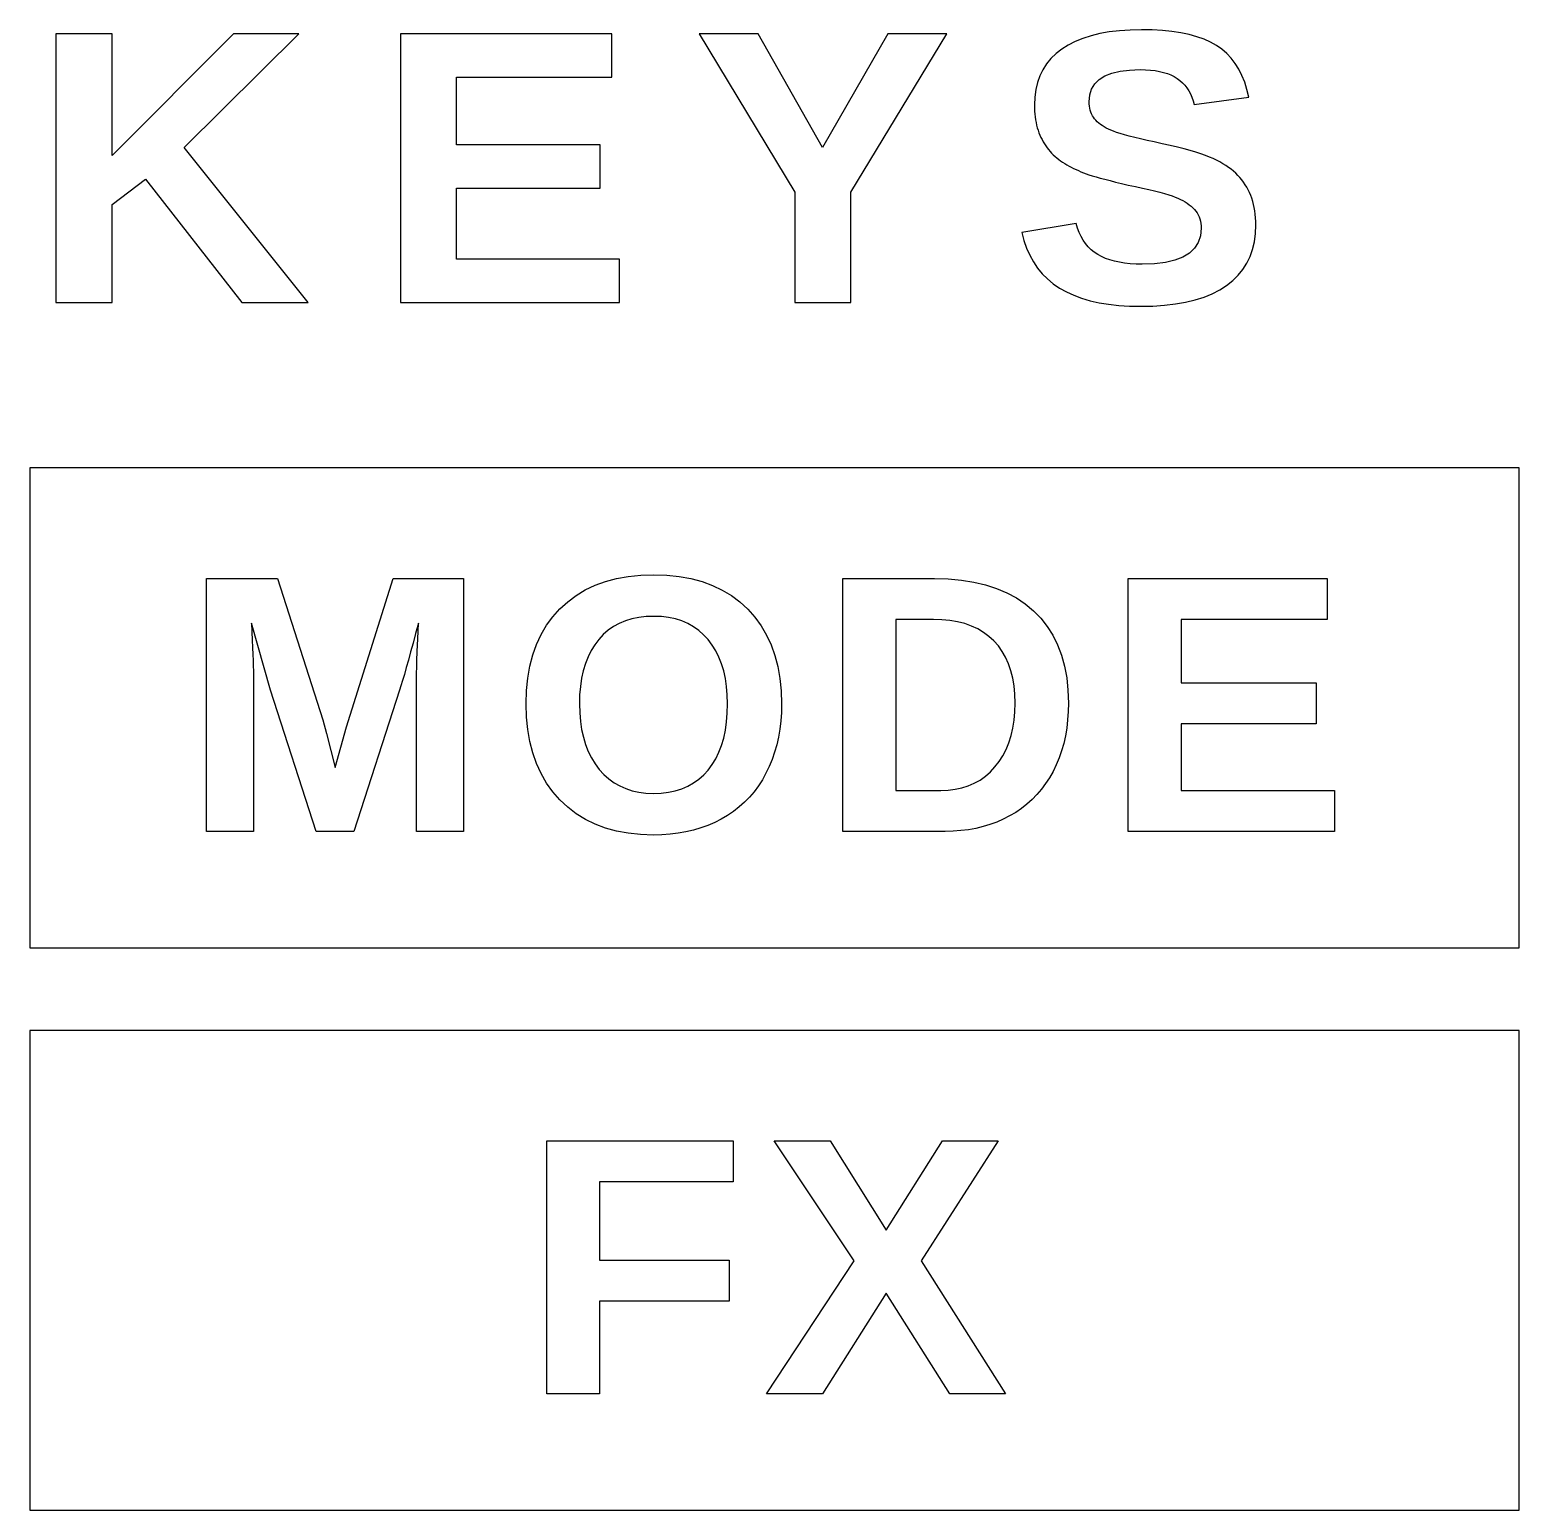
# Model space of a CAD drawing. Header units: metres. Extents: x 8.1 to 95, y -21.3 to 62.6.
# Drawn here: x 26.1 to 35.1, y 8.3 to 17.25 of the extents above; entities that cross this region are included whole.
import ezdxf

# ---------------------------------------------------------------- set-up
doc = ezdxf.new("R2010")
doc.units = ezdxf.units.M

msp = doc.modelspace()

# ---------------------------------------------------------------- linework, layer by layer
for p, q in [((26.598, 17.2243), (26.2579, 17.2243)), ((26.2579, 17.2243), (26.2579, 15.6)), ((27.33, 17.2243), (26.598, 16.4877)), ((26.598, 16.4877), (26.598, 17.2243)), ((27.0326, 16.5372), (27.7266, 17.2243)), ((27.7266, 17.2243), (27.33, 17.2243)), ((29.6167, 17.2243), (28.3394, 17.2243)), ((28.3394, 17.2243), (28.3394, 15.6)), ((29.6167, 16.9615), (29.6167, 17.2243)), ((30.5004, 17.2243), (30.1442, 17.2243)), ((30.1442, 17.2243), (30.7229, 16.2663)), ((30.8901, 16.5372), (30.5004, 17.2243)), ((31.2843, 17.2243), (30.8901, 16.5372)), ((31.0618, 16.2663), (31.6405, 17.2243)), ((31.6405, 17.2243), (31.2843, 17.2243)), ((32.4628, 17.1965), (32.4167, 17.1777)), ((32.5126, 17.2124), (32.4628, 17.1965)), ((32.566, 17.2254), (32.5126, 17.2124)), ((32.6232, 17.2355), (32.566, 17.2254)), ((32.6841, 17.2427), (32.6232, 17.2355)), ((32.7487, 17.2471), (32.6841, 17.2427)), ((32.8171, 17.2485), (32.7487, 17.2471)), ((32.8824, 17.2473), (32.8171, 17.2485)), ((32.9439, 17.2438), (32.8824, 17.2473)), ((33.0017, 17.238), (32.9439, 17.2438)), ((33.0558, 17.2298), (33.0017, 17.238)), ((33.1062, 17.2193), (33.0558, 17.2298)), ((33.1529, 17.2065), (33.1062, 17.2193)), ((33.1959, 17.1913), (33.1529, 17.2065)), ((33.2352, 17.1738), (33.1959, 17.1913)), ((32.3011, 17.1042), (32.2704, 17.0744)), ((32.3358, 17.1315), (32.3011, 17.1042)), ((32.3744, 17.1561), (32.3358, 17.1315)), ((32.4167, 17.1777), (32.3744, 17.1561)), ((33.2707, 17.154), (33.2352, 17.1738)), ((33.3031, 17.1314), (33.2707, 17.154)), ((33.3328, 17.1059), (33.3031, 17.1314)), ((33.3598, 17.0773), (33.3328, 17.1059)), ((32.2439, 17.042), (32.2214, 17.0071)), ((32.2704, 17.0744), (32.2439, 17.042)), ((33.3842, 17.0456), (33.3598, 17.0773)), ((33.4059, 17.0109), (33.3842, 17.0456)), ((33.4249, 16.9731), (33.4059, 17.0109)), ((28.6794, 16.5534), (28.6794, 16.9615)), ((28.6794, 16.9615), (29.6167, 16.9615)), ((32.1888, 16.9296), (32.1785, 16.8871)), ((32.203, 16.9696), (32.1888, 16.9296)), ((32.2214, 17.0071), (32.203, 16.9696)), ((32.5165, 16.8904), (32.5356, 16.9215)), ((32.5356, 16.9215), (32.5623, 16.9478)), ((32.5623, 16.9478), (32.5966, 16.9693)), ((32.5966, 16.9693), (32.6385, 16.9861)), ((32.6385, 16.9861), (32.6881, 16.998)), ((32.6881, 16.998), (32.7453, 17.0052)), ((32.7453, 17.0052), (32.8102, 17.0076)), ((32.8102, 17.0076), (32.8416, 17.0069)), ((32.8416, 17.0069), (32.8714, 17.0049)), ((32.8714, 17.0049), (32.8995, 17.0017)), ((32.8995, 17.0017), (32.926, 16.9971)), ((32.926, 16.9971), (32.9508, 16.9912)), ((32.9508, 16.9912), (32.9739, 16.984)), ((32.9739, 16.984), (32.9953, 16.9755)), ((32.9953, 16.9755), (33.0151, 16.9657)), ((33.0151, 16.9657), (33.0332, 16.9545)), ((33.0332, 16.9545), (33.0499, 16.9421)), ((33.0499, 16.9421), (33.0652, 16.9284)), ((33.0652, 16.9284), (33.0793, 16.9134)), ((33.4413, 16.9323), (33.4249, 16.9731)), ((33.4551, 16.8885), (33.4413, 16.9323)), ((32.1724, 16.842), (32.1704, 16.7943)), ((32.1785, 16.8871), (32.1724, 16.842)), ((32.5012, 16.8139), (32.505, 16.8546)), ((32.505, 16.8546), (32.5165, 16.8904)), ((33.0793, 16.9134), (33.0921, 16.8971)), ((33.0921, 16.8971), (33.1035, 16.8796)), ((33.1035, 16.8796), (33.1137, 16.8608)), ((33.1137, 16.8608), (33.1226, 16.8407)), ((33.1226, 16.8407), (33.1301, 16.8193)), ((33.1364, 16.7966), (33.4661, 16.8416)), ((33.4661, 16.8416), (33.4551, 16.8885)), ((32.1704, 16.7943), (32.1707, 16.7753)), ((32.1707, 16.7753), (32.1715, 16.7568)), ((32.1715, 16.7568), (32.1729, 16.7388)), ((32.5016, 16.8001), (32.5012, 16.8139)), ((32.5029, 16.7869), (32.5016, 16.8001)), ((32.5049, 16.7742), (32.5029, 16.7869)), ((32.5077, 16.7621), (32.5049, 16.7742)), ((32.5114, 16.7506), (32.5077, 16.7621)), ((32.5158, 16.7396), (32.5114, 16.7506)), ((33.1301, 16.8193), (33.1364, 16.7966)), ((32.1729, 16.7388), (32.1748, 16.7213)), ((32.1748, 16.7213), (32.1773, 16.7043)), ((32.1773, 16.7043), (32.1804, 16.6877)), ((32.1804, 16.6877), (32.184, 16.6717)), ((32.184, 16.6717), (32.1881, 16.6561)), ((32.1881, 16.6561), (32.1928, 16.641)), ((32.5211, 16.7292), (32.5158, 16.7396)), ((32.5272, 16.7194), (32.5211, 16.7292)), ((32.5341, 16.7101), (32.5272, 16.7194)), ((32.5418, 16.7013), (32.5341, 16.7101)), ((32.5502, 16.6928), (32.5418, 16.7013)), ((32.5595, 16.6846), (32.5502, 16.6928)), ((32.5695, 16.6767), (32.5595, 16.6846)), ((32.5804, 16.669), (32.5695, 16.6767)), ((32.592, 16.6617), (32.5804, 16.669)), ((32.6044, 16.6547), (32.592, 16.6617)), ((32.6175, 16.648), (32.6044, 16.6547)), ((32.1928, 16.641), (32.1981, 16.6263)), ((32.1981, 16.6263), (32.2037, 16.6121)), ((32.2037, 16.6121), (32.2098, 16.5983)), ((32.2098, 16.5983), (32.2164, 16.585)), ((32.2164, 16.585), (32.2233, 16.572)), ((32.2233, 16.572), (32.2308, 16.5595)), ((32.6315, 16.6415), (32.6175, 16.648)), ((32.6475, 16.6351), (32.6315, 16.6415)), ((32.6667, 16.6283), (32.6475, 16.6351)), ((32.6893, 16.6211), (32.6667, 16.6283)), ((32.7151, 16.6136), (32.6893, 16.6211)), ((32.7441, 16.6057), (32.7151, 16.6136)), ((32.7765, 16.5975), (32.7441, 16.6057)), ((32.8121, 16.5889), (32.7765, 16.5975)), ((32.851, 16.58), (32.8121, 16.5889)), ((32.8932, 16.5706), (32.851, 16.58)), ((32.9435, 16.5597), (32.8932, 16.5706)), ((27.7831, 15.6), (27.0326, 16.5372)), ((29.5464, 16.5534), (28.6794, 16.5534)), ((29.5464, 16.2905), (29.5464, 16.5534)), ((32.2308, 16.5595), (32.2386, 16.5474)), ((32.2386, 16.5474), (32.2469, 16.5358)), ((32.2469, 16.5358), (32.2557, 16.5246)), ((32.2557, 16.5246), (32.2648, 16.5137)), ((32.2648, 16.5137), (32.2744, 16.5032)), ((32.2744, 16.5032), (32.2845, 16.4931)), ((32.2845, 16.4931), (32.295, 16.4833)), ((32.295, 16.4833), (32.3058, 16.4739)), ((32.3058, 16.4739), (32.3172, 16.4648)), ((32.9906, 16.549), (32.9435, 16.5597)), ((33.0344, 16.5384), (32.9906, 16.549)), ((33.0749, 16.5281), (33.0344, 16.5384)), ((33.1121, 16.5179), (33.0749, 16.5281)), ((33.146, 16.5079), (33.1121, 16.5179)), ((33.1767, 16.4981), (33.146, 16.5079)), ((33.204, 16.4884), (33.1767, 16.4981)), ((33.2281, 16.479), (33.204, 16.4884)), ((33.25, 16.4695), (33.2281, 16.479)), ((32.3172, 16.4648), (32.3289, 16.4561)), ((32.3289, 16.4561), (32.341, 16.4478)), ((32.341, 16.4478), (32.3537, 16.4398)), ((32.3537, 16.4398), (32.3666, 16.4321)), ((32.3666, 16.4321), (32.38, 16.4246)), ((32.38, 16.4246), (32.3936, 16.4174)), ((32.3936, 16.4174), (32.4076, 16.4104)), ((32.4076, 16.4104), (32.422, 16.4036)), ((32.422, 16.4036), (32.4367, 16.397)), ((32.4367, 16.397), (32.4517, 16.3907)), ((32.4517, 16.3907), (32.4671, 16.3846)), ((32.4671, 16.3846), (32.4828, 16.3787)), ((33.2708, 16.4596), (33.25, 16.4695)), ((33.2906, 16.4494), (33.2708, 16.4596)), ((33.3094, 16.4389), (33.2906, 16.4494)), ((33.3272, 16.428), (33.3094, 16.4389)), ((33.3439, 16.4167), (33.3272, 16.428)), ((33.3595, 16.4052), (33.3439, 16.4167)), ((33.3741, 16.3933), (33.3595, 16.4052)), ((33.3877, 16.381), (33.3741, 16.3933)), ((33.4005, 16.3683), (33.3877, 16.381)), ((26.598, 16.1925), (26.7986, 16.3459)), ((26.7986, 16.3459), (27.3819, 15.6)), ((28.6794, 15.8628), (28.6794, 16.2905)), ((28.6794, 16.2905), (29.5464, 16.2905)), ((32.4828, 16.3787), (32.5, 16.3727)), ((32.5, 16.3727), (32.52, 16.3663)), ((32.52, 16.3663), (32.5427, 16.3596)), ((32.5427, 16.3596), (32.5682, 16.3524)), ((32.5682, 16.3524), (32.5963, 16.3447)), ((32.5963, 16.3447), (32.6273, 16.3367)), ((32.6273, 16.3367), (32.6609, 16.3283)), ((32.6609, 16.3283), (32.6973, 16.3194)), ((32.6973, 16.3194), (32.7364, 16.3101)), ((32.7364, 16.3101), (32.7816, 16.3008)), ((32.7816, 16.3008), (32.8234, 16.2918)), ((32.8234, 16.2918), (32.8619, 16.2831)), ((33.4125, 16.3551), (33.4005, 16.3683)), ((33.4239, 16.3413), (33.4125, 16.3551)), ((33.4345, 16.327), (33.4239, 16.3413)), ((33.4445, 16.3121), (33.4345, 16.327)), ((33.4538, 16.2967), (33.4445, 16.3121)), ((33.4624, 16.2808), (33.4538, 16.2967)), ((30.7229, 16.2663), (30.7229, 15.6)), ((31.0618, 15.6), (31.0618, 16.2663)), ((32.8619, 16.2831), (32.8969, 16.2747)), ((32.8969, 16.2747), (32.9286, 16.2666)), ((32.9286, 16.2666), (32.957, 16.2589)), ((32.957, 16.2589), (32.9819, 16.2514)), ((32.9819, 16.2514), (33.0035, 16.2443)), ((33.0035, 16.2443), (33.0217, 16.2375)), ((33.0217, 16.2375), (33.0378, 16.2306)), ((33.0378, 16.2306), (33.0531, 16.2234)), ((33.0531, 16.2234), (33.0676, 16.2158)), ((33.0676, 16.2158), (33.0812, 16.2079)), ((33.0812, 16.2079), (33.094, 16.1996)), ((33.4704, 16.2643), (33.4624, 16.2808)), ((33.4777, 16.2473), (33.4704, 16.2643)), ((33.4842, 16.2297), (33.4777, 16.2473)), ((33.49, 16.2115), (33.4842, 16.2297)), ((33.4949, 16.1928), (33.49, 16.2115)), ((26.598, 15.6), (26.598, 16.1925)), ((33.094, 16.1996), (33.106, 16.1909)), ((33.106, 16.1909), (33.1172, 16.1818)), ((33.1172, 16.1818), (33.1275, 16.1723)), ((33.1275, 16.1723), (33.137, 16.1626)), ((33.137, 16.1626), (33.1456, 16.1523)), ((33.1456, 16.1523), (33.1532, 16.1414)), ((33.1532, 16.1414), (33.1597, 16.1299)), ((33.1597, 16.1299), (33.1653, 16.1178)), ((33.1653, 16.1178), (33.1698, 16.1051)), ((33.4992, 16.1734), (33.4949, 16.1928)), ((33.5026, 16.1535), (33.4992, 16.1734)), ((33.5053, 16.133), (33.5026, 16.1535)), ((33.5072, 16.1119), (33.5053, 16.133)), ((33.5084, 16.0903), (33.5072, 16.1119)), ((32.4228, 16.0772), (32.0943, 16.0231)), ((32.0943, 16.0231), (32.1071, 15.9745)), ((32.431, 16.0494), (32.4228, 16.0772)), ((32.4408, 16.0234), (32.431, 16.0494)), ((32.4522, 15.999), (32.4408, 16.0234)), ((33.1698, 16.1051), (33.1734, 16.0918)), ((33.1734, 16.0918), (33.1759, 16.078)), ((33.1779, 16.0484), (33.1735, 16.0029)), ((33.1759, 16.078), (33.1774, 16.0635)), ((33.1774, 16.0635), (33.1779, 16.0484)), ((33.5066, 16.0164), (33.5088, 16.068)), ((33.5088, 16.068), (33.5084, 16.0903)), ((32.1071, 15.9745), (32.1231, 15.9288)), ((32.4651, 15.9765), (32.4522, 15.999)), ((32.4796, 15.9557), (32.4651, 15.9765)), ((32.4956, 15.9366), (32.4796, 15.9557)), ((32.5132, 15.9193), (32.4956, 15.9366)), ((33.1603, 15.9628), (33.1384, 15.928)), ((33.1735, 16.0029), (33.1603, 15.9628)), ((33.4891, 15.9214), (33.5, 15.9675)), ((33.5, 15.9675), (33.5066, 16.0164)), ((29.6639, 15.8628), (28.6794, 15.8628)), ((29.6639, 15.6), (29.6639, 15.8628)), ((32.1231, 15.9288), (32.1422, 15.8859)), ((32.1422, 15.8859), (32.1644, 15.8458)), ((32.1644, 15.8458), (32.1898, 15.8085)), ((32.5324, 15.9037), (32.5132, 15.9193)), ((32.5531, 15.8899), (32.5324, 15.9037)), ((32.5755, 15.8777), (32.5531, 15.8899)), ((32.5998, 15.8669), (32.5755, 15.8777)), ((32.626, 15.8576), (32.5998, 15.8669)), ((32.654, 15.8497), (32.626, 15.8576)), ((32.6838, 15.8432), (32.654, 15.8497)), ((32.7155, 15.8382), (32.6838, 15.8432)), ((32.9624, 15.8424), (32.8965, 15.8344)), ((33.0196, 15.8558), (32.9624, 15.8424)), ((33.068, 15.8745), (33.0196, 15.8558)), ((33.1076, 15.8986), (33.068, 15.8745)), ((33.1384, 15.928), (33.1076, 15.8986)), ((33.4542, 15.8376), (33.4738, 15.8781)), ((33.4738, 15.8781), (33.4891, 15.9214)), ((32.1898, 15.8085), (32.2183, 15.7741)), ((32.2183, 15.7741), (32.2499, 15.7424)), ((32.7491, 15.8346), (32.7155, 15.8382)), ((32.7845, 15.8324), (32.7491, 15.8346)), ((32.8217, 15.8317), (32.7845, 15.8324)), ((32.8965, 15.8344), (32.8217, 15.8317)), ((33.369, 15.7326), (33.4017, 15.7648)), ((33.4017, 15.7648), (33.4301, 15.7998)), ((33.4301, 15.7998), (33.4542, 15.8376)), ((32.2499, 15.7424), (32.2847, 15.7136)), ((32.2847, 15.7136), (32.3225, 15.6876)), ((32.3225, 15.6876), (32.3637, 15.6644)), ((32.3637, 15.6644), (32.4081, 15.6439)), ((33.245, 15.6533), (33.2905, 15.6767)), ((33.2905, 15.6767), (33.3318, 15.7032)), ((33.3318, 15.7032), (33.369, 15.7326)), ((26.2579, 15.6), (26.598, 15.6)), ((27.3819, 15.6), (27.7831, 15.6)), ((28.3394, 15.6), (29.6639, 15.6)), ((30.7229, 15.6), (31.0618, 15.6)), ((32.4081, 15.6439), (32.4559, 15.6261)), ((32.4559, 15.6261), (32.507, 15.6111)), ((32.507, 15.6111), (32.5614, 15.5988)), ((32.5614, 15.5988), (32.6192, 15.5892)), ((32.6192, 15.5892), (32.6803, 15.5824)), ((32.6803, 15.5824), (32.7447, 15.5783)), ((32.7447, 15.5783), (32.8125, 15.577)), ((32.8125, 15.577), (32.8865, 15.5785)), ((32.8865, 15.5785), (32.9565, 15.5832)), ((32.9565, 15.5832), (33.0224, 15.591)), ((33.0224, 15.591), (33.0841, 15.6019)), ((33.0841, 15.6019), (33.1418, 15.6159)), ((33.1418, 15.6159), (33.1955, 15.633)), ((33.1955, 15.633), (33.245, 15.6533)), ((35.1, 14.6), (26.1, 14.6)), ((26.1, 14.6), (26.1, 11.7)), ((35.1, 11.7), (35.1, 14.6)), ((29.7167, 13.9444), (29.7916, 13.952)), ((29.7916, 13.952), (29.8704, 13.9545)), ((29.8704, 13.9545), (29.9492, 13.952)), ((29.9492, 13.952), (30.0241, 13.9442)), ((27.1679, 12.403), (27.1679, 13.9317)), ((27.1679, 13.9317), (27.5965, 13.9317)), ((27.5965, 13.9317), (27.8699, 13.0768)), ((28.0142, 13.0345), (28.2952, 13.9317)), ((28.2952, 13.9317), (28.7216, 13.9317)), ((28.7216, 13.9317), (28.7216, 12.403)), ((29.4014, 13.8298), (29.4566, 13.8629)), ((29.4566, 13.8629), (29.5157, 13.8909)), ((29.5157, 13.8909), (29.5788, 13.9138)), ((29.5788, 13.9138), (29.6458, 13.9316)), ((29.6458, 13.9316), (29.7167, 13.9444)), ((30.0241, 13.9442), (30.095, 13.9314)), ((30.095, 13.9314), (30.162, 13.9134)), ((30.162, 13.9134), (30.2252, 13.8902)), ((30.2252, 13.8902), (30.2843, 13.862)), ((30.2843, 13.862), (30.3396, 13.8285)), ((31.0132, 12.403), (31.0132, 13.9317)), ((31.0132, 13.9317), (31.5666, 13.9317)), ((31.5666, 13.9317), (31.6503, 13.9294)), ((31.6503, 13.9294), (31.7296, 13.9221)), ((31.7296, 13.9221), (31.8047, 13.9101)), ((31.8047, 13.9101), (31.8754, 13.8933)), ((31.8754, 13.8933), (31.9418, 13.8716)), ((31.9418, 13.8716), (32.004, 13.8452)), ((32.7371, 12.403), (32.7371, 13.9317)), ((32.7371, 13.9317), (33.9393, 13.9317)), ((33.9393, 13.9317), (33.9393, 13.6844)), ((29.3029, 13.7484), (29.3502, 13.7916)), ((29.3502, 13.7916), (29.4014, 13.8298)), ((30.3396, 13.8285), (30.3909, 13.7899)), ((30.3909, 13.7899), (30.4384, 13.7462)), ((32.004, 13.8452), (32.0617, 13.8139)), ((32.0617, 13.8139), (32.1152, 13.7779)), ((32.1152, 13.7779), (32.1644, 13.737)), ((29.2223, 13.6488), (29.2601, 13.7006)), ((29.2601, 13.7006), (29.3029, 13.7484)), ((29.738, 13.6873), (29.6987, 13.6753)), ((29.7797, 13.6959), (29.738, 13.6873)), ((29.8238, 13.7011), (29.7797, 13.6959)), ((29.8704, 13.7028), (29.8238, 13.7011)), ((29.9162, 13.7011), (29.8704, 13.7028)), ((29.9597, 13.6959), (29.9162, 13.7011)), ((30.0009, 13.6872), (29.9597, 13.6959)), ((30.0398, 13.675), (30.0009, 13.6872)), ((30.4384, 13.7462), (30.4813, 13.698)), ((30.4813, 13.698), (30.5191, 13.646)), ((31.5601, 13.6844), (31.3333, 13.6844)), ((31.3333, 13.6844), (31.3333, 12.6504)), ((31.6115, 13.6828), (31.5601, 13.6844)), ((31.6603, 13.678), (31.6115, 13.6828)), ((32.1644, 13.737), (32.2088, 13.6916)), ((32.2088, 13.6916), (32.248, 13.6421)), ((33.9393, 13.6844), (33.0572, 13.6844)), ((33.0572, 13.6844), (33.0572, 13.3003)), ((27.5553, 13.2558), (27.4391, 13.6627)), ((27.4391, 13.6627), (27.4419, 13.6088)), ((27.4419, 13.6088), (27.4443, 13.5592)), ((28.4316, 13.6), (28.416, 13.5417)), ((28.4482, 13.6627), (28.4316, 13.6)), ((28.4443, 13.5668), (28.4482, 13.6627)), ((29.1619, 13.5332), (29.1896, 13.593)), ((29.1896, 13.593), (29.2223, 13.6488)), ((29.5656, 13.5927), (29.5383, 13.5634)), ((29.5953, 13.6185), (29.5656, 13.5927)), ((29.6273, 13.6408), (29.5953, 13.6185)), ((29.6618, 13.6598), (29.6273, 13.6408)), ((29.6987, 13.6753), (29.6618, 13.6598)), ((30.0763, 13.6594), (30.0398, 13.675)), ((30.1105, 13.6404), (30.0763, 13.6594)), ((30.1424, 13.6178), (30.1105, 13.6404)), ((30.1719, 13.5918), (30.1424, 13.6178)), ((30.1991, 13.5623), (30.1719, 13.5918)), ((30.5191, 13.646), (30.552, 13.5901)), ((30.552, 13.5901), (30.5798, 13.5304)), ((31.7063, 13.67), (31.6603, 13.678)), ((31.7496, 13.6588), (31.7063, 13.67)), ((31.7903, 13.6444), (31.7496, 13.6588)), ((31.8282, 13.6268), (31.7903, 13.6444)), ((31.8634, 13.6059), (31.8282, 13.6268)), ((31.8959, 13.5819), (31.8634, 13.6059)), ((32.248, 13.6421), (32.282, 13.5884)), ((27.4443, 13.5592), (27.4464, 13.5138)), ((27.4464, 13.5138), (27.4482, 13.4726)), ((28.416, 13.5417), (28.4013, 13.4877)), ((28.4414, 13.4914), (28.4443, 13.5668)), ((29.1392, 13.4694), (29.1619, 13.5332)), ((29.5138, 13.5311), (29.4921, 13.496)), ((29.5383, 13.5634), (29.5138, 13.5311)), ((30.2237, 13.5298), (30.1991, 13.5623)), ((30.2454, 13.4946), (30.2237, 13.5298)), ((30.5798, 13.5304), (30.6025, 13.4669)), ((31.9257, 13.5547), (31.8959, 13.5819)), ((31.9526, 13.5245), (31.9257, 13.5547)), ((31.9763, 13.4913), (31.9526, 13.5245)), ((32.282, 13.5884), (32.3107, 13.5305)), ((32.3107, 13.5305), (32.3342, 13.4685)), ((27.4482, 13.4726), (27.4496, 13.4356)), ((27.4496, 13.4356), (27.4507, 13.4028)), ((28.3877, 13.4382), (28.375, 13.393)), ((28.4013, 13.4877), (28.3877, 13.4382)), ((28.4381, 13.4021), (28.4386, 13.4167)), ((28.4386, 13.4167), (28.4393, 13.4365)), ((28.4393, 13.4365), (28.4414, 13.4914)), ((29.1216, 13.4017), (29.1392, 13.4694)), ((29.4574, 13.4177), (29.4443, 13.3745)), ((29.4733, 13.4582), (29.4574, 13.4177)), ((29.4921, 13.496), (29.4733, 13.4582)), ((30.2642, 13.4568), (30.2454, 13.4946)), ((30.2801, 13.4163), (30.2642, 13.4568)), ((30.2932, 13.3732), (30.2801, 13.4163)), ((30.6025, 13.4669), (30.6201, 13.3995)), ((31.9968, 13.4553), (31.9763, 13.4913)), ((32.0142, 13.4164), (31.9968, 13.4553)), ((32.0285, 13.3746), (32.0142, 13.4164)), ((32.3342, 13.4685), (32.3525, 13.4023)), ((27.4507, 13.4028), (27.4515, 13.3742)), ((27.4515, 13.3742), (27.452, 13.3498)), ((27.452, 13.3498), (27.4522, 13.3296)), ((27.4522, 13.3296), (27.4522, 12.403)), ((28.3633, 13.3521), (28.3527, 13.3156)), ((28.375, 13.393), (28.3633, 13.3521)), ((28.4374, 13.3366), (28.4375, 13.3645)), ((28.4374, 12.403), (28.4374, 13.3366)), ((28.4375, 13.3645), (28.4379, 13.3925)), ((28.4379, 13.3925), (28.4381, 13.4021)), ((29.1014, 13.2542), (29.109, 13.3299)), ((29.109, 13.3299), (29.1216, 13.4017)), ((29.4342, 13.3286), (29.427, 13.2799)), ((29.4443, 13.3745), (29.4342, 13.3286)), ((30.3033, 13.3275), (30.2932, 13.3732)), ((30.3105, 13.2791), (30.3033, 13.3275)), ((30.6201, 13.3995), (30.6328, 13.3283)), ((30.6328, 13.3283), (30.6403, 13.2533)), ((32.0395, 13.33), (32.0285, 13.3746)), ((32.0474, 13.2825), (32.0395, 13.33)), ((32.3525, 13.4023), (32.3655, 13.332)), ((32.3655, 13.332), (32.3734, 13.2574)), ((27.8309, 12.403), (27.5553, 13.2558)), ((28.3343, 13.2558), (28.0587, 12.403)), ((28.343, 13.2835), (28.3343, 13.2558)), ((28.3527, 13.3156), (28.343, 13.2835)), ((29.0989, 13.1744), (29.1014, 13.2542)), ((29.427, 13.2799), (29.4226, 13.2285)), ((30.3148, 13.2281), (30.3105, 13.2791)), ((30.6403, 13.2533), (30.6429, 13.1744)), ((32.0522, 13.2321), (32.0474, 13.2825)), ((32.0537, 13.1788), (32.0522, 13.2321)), ((32.3734, 13.2574), (32.376, 13.1788)), ((33.0572, 13.3003), (33.8731, 13.3003)), ((33.8731, 13.3003), (33.8731, 13.0529)), ((29.1015, 13.0944), (29.0989, 13.1744)), ((29.4226, 13.2285), (29.4212, 13.1744)), ((29.4212, 13.1744), (29.4227, 13.1198)), ((30.3163, 13.1744), (30.3148, 13.2281)), ((30.3149, 13.1183), (30.3163, 13.1744)), ((30.6429, 13.1744), (30.6417, 13.1221)), ((32.0522, 13.1258), (32.0537, 13.1788)), ((32.376, 13.1788), (32.3748, 13.127)), ((27.8699, 13.0768), (27.8938, 12.9943)), ((29.109, 13.0182), (29.1015, 13.0944)), ((29.4227, 13.1198), (29.4271, 13.0678)), ((29.4271, 13.0678), (29.4345, 13.0185)), ((30.3033, 13.0147), (30.3105, 13.065)), ((30.3105, 13.065), (30.3149, 13.1183)), ((30.6382, 13.0712), (30.6324, 13.0217)), ((30.6417, 13.1221), (30.6382, 13.0712)), ((32.0402, 13.0274), (32.0477, 13.0753)), ((32.0477, 13.0753), (32.0522, 13.1258)), ((32.3714, 13.0766), (32.3657, 13.0278)), ((32.3748, 13.127), (32.3714, 13.0766)), ((33.8731, 13.0529), (33.0572, 13.0529)), ((33.0572, 13.0529), (33.0572, 12.6504)), ((27.8938, 12.9943), (27.9459, 12.7893)), ((27.9459, 12.7893), (28.0142, 13.0345)), ((29.1217, 12.9459), (29.109, 13.0182)), ((29.4345, 13.0185), (29.4449, 12.9718)), ((29.4449, 12.9718), (29.4582, 12.9277)), ((30.2803, 12.9228), (30.2933, 12.9673)), ((30.2933, 12.9673), (30.3033, 13.0147)), ((30.6242, 12.9736), (30.6137, 12.927)), ((30.6324, 13.0217), (30.6242, 12.9736)), ((32.0162, 12.939), (32.0297, 12.9819)), ((32.0297, 12.9819), (32.0402, 13.0274)), ((32.3577, 12.9804), (32.3474, 12.9346)), ((32.3657, 13.0278), (32.3577, 12.9804)), ((29.1393, 12.8775), (29.1217, 12.9459)), ((29.162, 12.8129), (29.1393, 12.8775)), ((29.4582, 12.9277), (29.4745, 12.8863)), ((29.4745, 12.8863), (29.4937, 12.8475)), ((30.2457, 12.8426), (30.2645, 12.8813)), ((30.2645, 12.8813), (30.2803, 12.9228)), ((30.6009, 12.8817), (30.5858, 12.8379)), ((30.6137, 12.927), (30.6009, 12.8817)), ((31.9802, 12.8607), (31.9997, 12.8986)), ((31.9997, 12.8986), (32.0162, 12.939)), ((32.3347, 12.8902), (32.3199, 12.8473)), ((32.3474, 12.9346), (32.3347, 12.8902)), ((29.1898, 12.7522), (29.162, 12.8129)), ((29.4937, 12.8475), (29.5159, 12.8114)), ((29.5159, 12.8114), (29.5411, 12.7779)), ((30.1997, 12.7741), (30.2241, 12.8069)), ((30.2241, 12.8069), (30.2457, 12.8426)), ((30.5683, 12.7955), (30.5485, 12.7545)), ((30.5858, 12.8379), (30.5683, 12.7955)), ((31.9042, 12.7627), (31.9322, 12.7925)), ((31.9322, 12.7925), (31.9577, 12.8253)), ((31.9577, 12.8253), (31.9802, 12.8607)), ((32.3027, 12.8059), (32.2832, 12.7659)), ((32.3199, 12.8473), (32.3027, 12.8059)), ((29.2227, 12.6954), (29.1898, 12.7522)), ((29.2605, 12.6425), (29.2227, 12.6954)), ((29.5411, 12.7779), (29.5688, 12.7475)), ((29.5688, 12.7475), (29.5987, 12.7206)), ((29.5987, 12.7206), (29.6307, 12.6974)), ((29.6307, 12.6974), (29.6649, 12.6777)), ((30.0766, 12.6766), (30.111, 12.6957)), ((30.111, 12.6957), (30.143, 12.7184)), ((30.143, 12.7184), (30.1725, 12.7445)), ((30.1725, 12.7445), (30.1997, 12.7741)), ((30.5265, 12.7153), (30.5025, 12.6782)), ((30.5485, 12.7545), (30.5265, 12.7153)), ((31.7711, 12.6785), (31.8075, 12.6942)), ((31.8075, 12.6942), (31.8418, 12.7135)), ((31.8418, 12.7135), (31.874, 12.7364)), ((31.874, 12.7364), (31.9042, 12.7627)), ((32.2382, 12.6917), (32.2128, 12.6576)), ((32.2616, 12.7278), (32.2382, 12.6917)), ((32.2832, 12.7659), (32.2616, 12.7278)), ((29.3035, 12.5934), (29.2605, 12.6425)), ((29.6649, 12.6777), (29.7012, 12.6616)), ((29.7012, 12.6616), (29.7397, 12.6491)), ((29.7397, 12.6491), (29.7804, 12.6402)), ((29.7804, 12.6402), (29.8232, 12.6348)), ((29.8232, 12.6348), (29.8682, 12.633)), ((29.8682, 12.633), (29.9147, 12.6348)), ((29.9147, 12.6348), (29.9588, 12.64)), ((29.9588, 12.64), (30.0005, 12.6487)), ((30.0005, 12.6487), (30.0398, 12.6609)), ((30.0398, 12.6609), (30.0766, 12.6766)), ((30.4485, 12.6103), (30.4185, 12.5795)), ((30.4765, 12.6432), (30.4485, 12.6103)), ((30.5025, 12.6782), (30.4765, 12.6432)), ((31.3333, 12.6504), (31.6045, 12.6504)), ((31.6045, 12.6504), (31.6493, 12.6521)), ((31.6493, 12.6521), (31.692, 12.6574)), ((31.692, 12.6574), (31.7326, 12.6662)), ((31.7326, 12.6662), (31.7711, 12.6785)), ((32.1855, 12.6256), (32.1564, 12.5957)), ((32.2128, 12.6576), (32.1855, 12.6256)), ((33.0572, 12.6504), (33.9838, 12.6504)), ((33.9838, 12.6504), (33.9838, 12.403)), ((29.3508, 12.5489), (29.3035, 12.5934)), ((29.402, 12.5096), (29.3508, 12.5489)), ((30.3524, 12.5242), (30.3164, 12.4997)), ((30.3865, 12.5508), (30.3524, 12.5242)), ((30.4185, 12.5795), (30.3865, 12.5508)), ((32.0574, 12.5181), (32.0206, 12.4963)), ((32.0923, 12.5419), (32.0574, 12.5181)), ((32.1253, 12.5677), (32.0923, 12.5419)), ((32.1564, 12.5957), (32.1253, 12.5677)), ((29.4571, 12.4756), (29.402, 12.5096)), ((29.516, 12.4468), (29.4571, 12.4756)), ((29.5788, 12.4232), (29.516, 12.4468)), ((29.6454, 12.4049), (29.5788, 12.4232)), ((30.1546, 12.424), (30.1105, 12.4109)), ((30.1973, 12.4394), (30.1546, 12.424)), ((30.2385, 12.4572), (30.1973, 12.4394)), ((30.2783, 12.4773), (30.2385, 12.4572)), ((30.3164, 12.4997), (30.2783, 12.4773)), ((31.8167, 12.4214), (31.7723, 12.4134)), ((31.86, 12.4318), (31.8167, 12.4214)), ((31.902, 12.4445), (31.86, 12.4318)), ((31.9427, 12.4594), (31.902, 12.4445)), ((31.9823, 12.4767), (31.9427, 12.4594)), ((32.0206, 12.4963), (31.9823, 12.4767)), ((27.4522, 12.403), (27.1679, 12.403)), ((28.0587, 12.403), (27.8309, 12.403)), ((28.7216, 12.403), (28.4374, 12.403)), ((29.7158, 12.3918), (29.6454, 12.4049)), ((29.7901, 12.3839), (29.7158, 12.3918)), ((29.8682, 12.3813), (29.7901, 12.3839)), ((29.9196, 12.3825), (29.8682, 12.3813)), ((29.9695, 12.386), (29.9196, 12.3825)), ((30.0179, 12.392), (29.9695, 12.386)), ((30.0649, 12.4003), (30.0179, 12.392)), ((30.1105, 12.4109), (30.0649, 12.4003)), ((31.6317, 12.403), (31.0132, 12.403)), ((31.6798, 12.4042), (31.6317, 12.403)), ((31.7266, 12.4076), (31.6798, 12.4042)), ((31.7723, 12.4134), (31.7266, 12.4076)), ((33.9838, 12.403), (32.7371, 12.403)), ((26.1, 11.7), (35.1, 11.7)), ((35.1, 11.2), (26.1, 11.2)), ((26.1, 11.2), (26.1, 8.29999)), ((35.1, 8.29999), (35.1, 11.2)), ((29.2234, 9.00351), (29.2234, 10.5323)), ((29.2234, 10.5323), (30.3508, 10.5323)), ((30.3508, 10.5323), (30.3508, 10.2849)), ((31.082, 9.80748), (30.597, 10.5323)), ((30.597, 10.5323), (30.9355, 10.5323)), ((30.9355, 10.5323), (31.2751, 9.99193)), ((31.2751, 9.99193), (31.6147, 10.5323)), ((31.951, 10.5323), (31.4867, 9.80748)), ((31.6147, 10.5323), (31.951, 10.5323)), ((30.3508, 10.2849), (29.5435, 10.2849)), ((29.5435, 10.2849), (29.5435, 9.81181)), ((29.5435, 9.81181), (30.3258, 9.81181)), ((30.3258, 9.81181), (30.3258, 9.56445)), ((30.5525, 9.00351), (31.082, 9.80748)), ((31.4867, 9.80748), (31.9955, 9.00351)), ((30.3258, 9.56445), (29.5435, 9.56445)), ((29.5435, 9.56445), (29.5435, 9.00351)), ((31.2751, 9.6122), (30.891, 9.00351)), ((31.6592, 9.00351), (31.2751, 9.6122)), ((29.5435, 9.00351), (29.2234, 9.00351)), ((30.891, 9.00351), (30.5525, 9.00351)), ((31.9955, 9.00351), (31.6592, 9.00351)), ((26.1, 8.29999), (35.1, 8.29999))]:
    msp.add_line(p, q)

doc.saveas('drawing.dxf')
